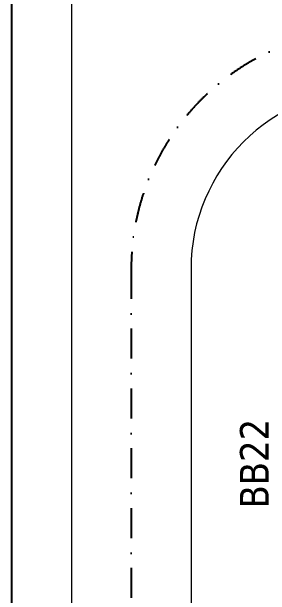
# Model space of a CAD drawing. Header units: millimetres. Extents: x 37084 to 180780, y -153145 to -16322.
# Drawn here: x 37684 to 46337, y -86659 to -67149 of the extents above; entities that cross this region are included whole.
import ezdxf
from ezdxf.enums import TextEntityAlignment as Align

# ---------------------------------------------------------------- set-up
doc = ezdxf.new("R2010")
doc.units = ezdxf.units.MM
doc.header["$MEASUREMENT"] = 0
doc.linetypes.add('DASHDOT', pattern=[1, 0.5, -0.25, 0, -0.25])
doc.layers.add('00', color=5, linetype='Continuous', lineweight=9)
doc.layers.add('00 Hang rao mo rong', color=8, linetype='FENCELINE2', lineweight=25)
doc.layers.add('0_Central_Road', color=7, linetype='Continuous')
doc.layers.add('TEXT', color=255, linetype='Continuous')
doc.styles.add('Tahoma-R', font='tahoma.ttf')
doc.linetypes.add('FENCELINE2', pattern='A,0.25,-0.1,[132,ltypeshp.shx,S=0.1,R=0,X=-0.1,Y=0],-0.1,1', length=1.45)

msp = doc.modelspace()

# ---------------------------------------------------------------- linework, layer by layer
at = {"layer": '00'}
for p, q in [((39683.9, -65744.6, 0), (39683.9, -136844.6, 0)), ((43683.9, -75744.6, 0), (43683.9, -121744.6, 0))]:
    msp.add_line(p, q, dxfattribs=at)
msp.add_arc((49683.9, -75744.6, 0), 6000, 90, 180, dxfattribs=at)
at = {"layer": '00 Hang rao mo rong', "color": 5, "ltscale": 2000}
msp.add_line((37683.9, -31243.6, 0), (37683.9, -152544.6, 0), dxfattribs=at)
at = {"layer": '0_Central_Road', "color": 4, "linetype": 'DASHDOT', "ltscale": 2000}
msp.add_line((41683.9, -75744.6, 0), (41683.9, -122744.6, 0), dxfattribs=at)
msp.add_arc((49683.9, -75744.6, 0), 8000, 90, 180, dxfattribs=at)

# ---------------------------------------------------------------- texts
at = {"layer": 'TEXT', "style": 'Tahoma-R'}
msp.add_text('BB22', height=960, rotation=90, dxfattribs=at).set_placement((45801.6, -82257.9, 0), align=Align.MIDDLE_CENTER)

doc.saveas('drawing.dxf')
